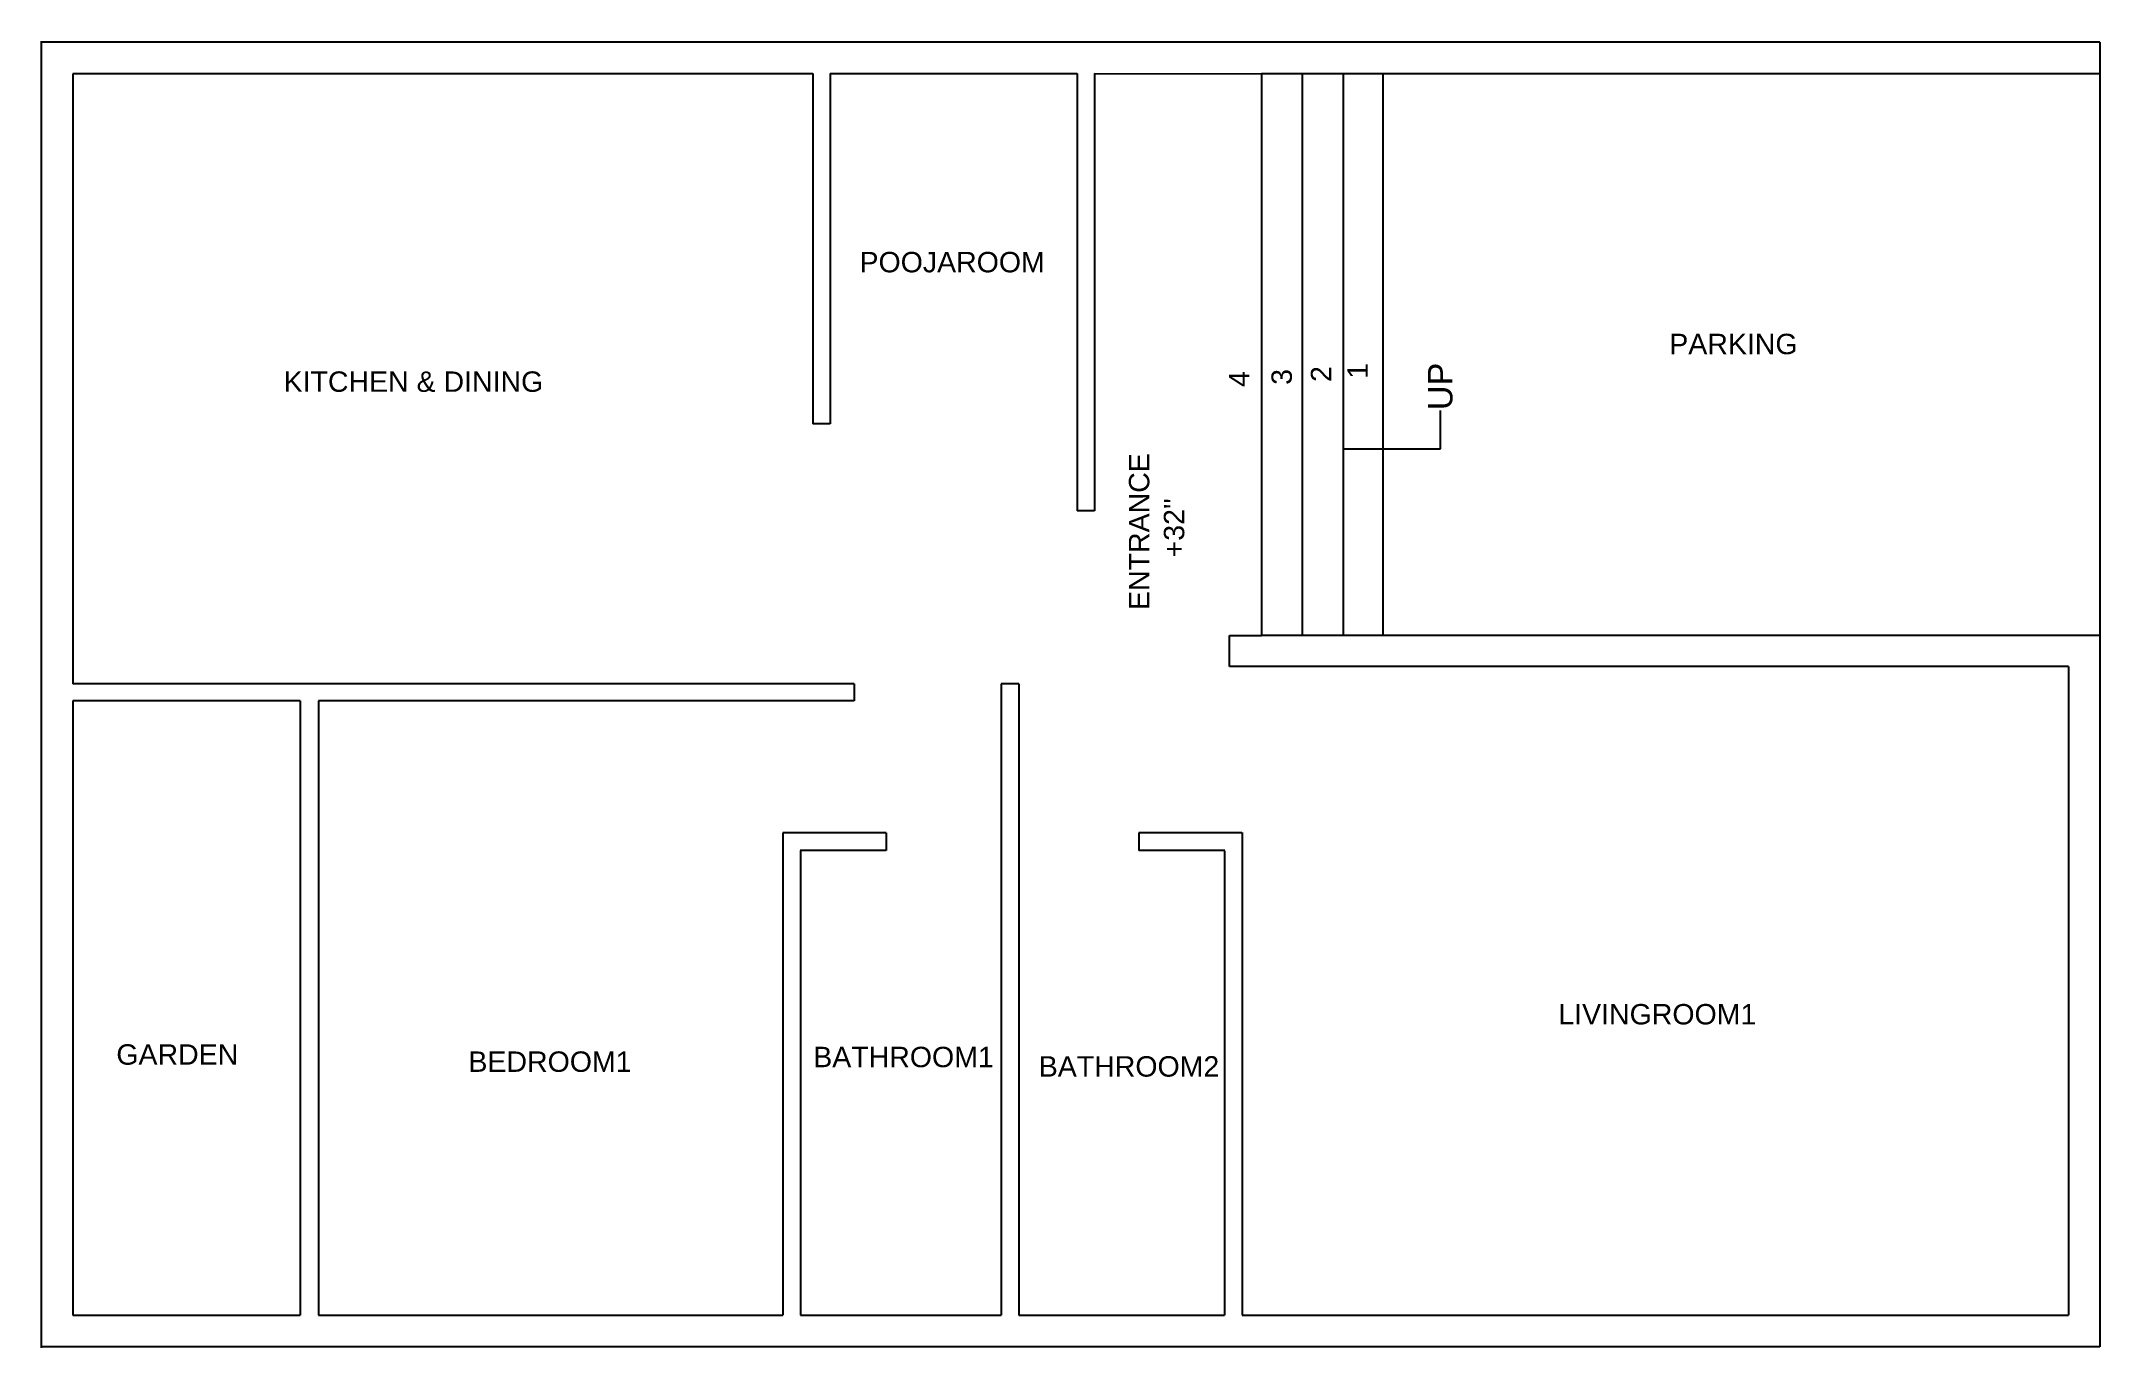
# Model space of a CAD drawing. Header units: feet. Extents: x 67 to 572, y 44 to 364.
import ezdxf
from ezdxf import colors
from ezdxf.entities.mleader import LeaderData, LeaderLine
from ezdxf.math import Vec2, Vec3

# ---------------------------------------------------------------- set-up
doc = ezdxf.new("R2010")
doc.units = ezdxf.units.FT
doc.header["$MEASUREMENT"] = 0
for name, color, linetype in [('BathRoom1', 7, 'Continuous'), ('BathRoom2', 7, 'Continuous'), ('BedRoom1', 7, 'Continuous'), ('Boundary', 7, 'Continuous'), ('Entrance_Staircase', 7, 'Continuous'), ('Garden', 7, 'Continuous'), ('Kitchen & Dining', 7, 'Continuous'), ('LivingRoom1', 7, 'Continuous'), ('Parking', 7, 'Continuous'), ('PoojaRoom', 7, 'Continuous')]:
    doc.layers.add(name, color=color, linetype=linetype)
doc.styles.get("Standard").update_dxf_attribs({"font": 'Arial.ttf'})

msp = doc.modelspace()

# ---------------------------------------------------------------- linework, layer by layer
at = {"layer": 'BathRoom1'}
for p, q in [((266.45, 206.73), (266.45, 202.6)), ((302.45, 206.73), (302.45, 52.08)), ((274.25, 170.26), (248.94, 170.26)), ((274.25, 170.22), (274.25, 165.91)), ((274.25, 165.96), (253.22, 165.96)), ((253.24, 165.96), (253.24, 52.08)), ((253.24, 52.08), (302.45, 52.08))]:
    msp.add_line(p, q, dxfattribs=at)
at = {"layer": 'BathRoom2'}
for p, q in [((306.75, 206.73), (306.75, 52.08)), ((302.45, 170.35), (302.45, 170.31)), ((336.2, 170.26), (336.2, 165.96)), ((336.2, 166), (357.24, 166)), ((357.22, 165.88), (357.22, 52.06)), ((306.75, 52.08), (357.22, 52.08))]:
    msp.add_line(p, q, dxfattribs=at)
at = {"layer": 'BedRoom1'}
for p, q in [((135.13, 202.6), (135.13, 52.08)), ((248.94, 170.26), (248.94, 52.08)), ((135.13, 52.08), (248.94, 52.08))]:
    msp.add_line(p, q, dxfattribs=at)
at = {"layer": 'Boundary'}
for p, q in [((67.19, 364.21), (67.19, 44.07)), ((571.7, 364.01), (67.31, 364.01)), ((571.7, 218.56), (571.7, 44.31)), ((571.7, 44.31), (67.31, 44.31))]:
    msp.add_line(p, q, dxfattribs=at)
at = {"layer": 'Entrance_Staircase'}
for p, q in [((325.31, 356.29), (325.31, 249.14)), ((325.31, 356.29), (366.24, 356.21)), ((366.24, 356.21), (366.24, 218.56)), ((395.99, 356.21), (366.24, 356.21)), ((376.24, 356.21), (376.24, 218.56)), ((386.24, 356.21), (386.24, 218.56)), ((395.99, 356.21), (395.99, 218.56)), ((325.36, 249.14), (321.06, 249.14)), ((358.45, 210.98), (358.45, 218.56)), ((358.45, 218.56), (366.24, 218.56)), ((395.99, 218.56), (366.24, 218.56))]:
    msp.add_line(p, q, dxfattribs=at)
at = {"layer": 'Garden'}
for p, q in [((74.94, 202.6), (74.94, 52.08)), ((130.64, 202.6), (74.94, 202.6)), ((130.64, 202.6), (130.64, 52.08)), ((266.45, 202.6), (135.13, 202.6)), ((74.94, 52.08), (130.64, 52.08))]:
    msp.add_line(p, q, dxfattribs=at)
at = {"layer": 'Kitchen & Dining'}
for p, q in [((74.95, 356.21), (74.95, 206.73)), ((256.31, 356.21), (74.95, 356.21)), ((256.31, 356.29), (256.31, 270.48)), ((260.57, 270.48), (256.27, 270.48)), ((266.45, 206.73), (74.95, 206.73)), ((256.27, 206.74), (256.27, 206.73)), ((306.75, 206.73), (302.45, 206.73))]:
    msp.add_line(p, q, dxfattribs=at)
at = {"layer": 'LivingRoom1'}
for p, q in [((564.01, 210.98), (358.45, 210.98)), ((564.01, 210.98), (564.01, 52.08)), ((336.2, 170.3), (361.45, 170.3)), ((361.52, 170.33), (361.52, 52.06)), ((361.52, 52.06), (564.01, 52.08))]:
    msp.add_line(p, q, dxfattribs=at)
at = {"layer": 'Parking'}
for p, q in [((571.7, 364.01), (571.7, 218.56)), ((571.7, 356.21), (395.99, 356.21)), ((571.7, 218.56), (395.99, 218.56))]:
    msp.add_line(p, q, dxfattribs=at)
at = {"layer": 'PoojaRoom'}
for p, q in [((260.52, 356.29), (260.52, 270.48)), ((321.11, 356.21), (260.52, 356.21)), ((321.11, 356.29), (321.11, 249.14))]:
    msp.add_line(p, q, dxfattribs=at)

# ---------------------------------------------------------------- texts
at = {"layer": 'BathRoom1', "insert": (256.4, 117.83), "char_height": 5, "width": 33.9424, "attachment_point": 1}
msp.add_mtext('BATHROOM1', dxfattribs=at)
at = {"layer": 'BathRoom2', "insert": (311.67, 115.52), "char_height": 5, "width": 33.9424, "attachment_point": 1}
msp.add_mtext('BATHROOM2', dxfattribs=at)
at = {"layer": 'BedRoom1', "insert": (171.9, 116.69), "char_height": 5, "width": 33.9424, "attachment_point": 1}
msp.add_mtext('BEDROOM1', dxfattribs=at)
at = {"layer": 'Entrance_Staircase', "char_height": 5, "attachment_point": 1, "rotation": 90}
for s, insert, width in [('4', (358.25, 279.49), 4.2491), ('3', (368.69, 280.01), 4.2491), ('2', (378.35, 280.72), 4.2491), ('1', (387.3, 281.52), 4.2491), ('ENTRANCE', (333.76, 224.85), 33.9424), ("+32''", (342.32, 237.73), 33.9424)]:
    msp.add_mtext(s, dxfattribs=dict(at, insert=insert, width=width))
at = {"layer": 'Garden', "insert": (85.61, 118.44), "char_height": 5, "width": 33.9424, "attachment_point": 1}
msp.add_mtext('GARDEN', dxfattribs=at)
at = {"layer": 'Kitchen & Dining', "insert": (126.6, 283.3), "char_height": 5, "width": 81.6284, "attachment_point": 1}
msp.add_mtext('KITCHEN & DINING', dxfattribs=at)
at = {"layer": 'LivingRoom1', "insert": (439, 128.31), "char_height": 5, "width": 49.8712, "attachment_point": 1}
msp.add_mtext('LIVINGROOM1', dxfattribs=at)
at = {"layer": 'Parking', "insert": (466.19, 292.52), "char_height": 5, "width": 33.9424, "attachment_point": 1}
msp.add_mtext('PARKING', dxfattribs=at)
at = {"layer": 'PoojaRoom', "insert": (267.74, 312.58), "char_height": 5, "width": 33.9424, "attachment_point": 1}
msp.add_mtext('POOJAROOM', dxfattribs=at)

# ---------------------------------------------------------------- leaders
at = {"layer": 'Entrance_Staircase'}
ml = msp.add_multileader_mtext('Standard', dxfattribs=at)
ml.set_content('UP', color=256)
ml.set_leader_properties()
ml.build(insert=Vec2(0, 0))
ml.multileader.update_dxf_attribs({"dogleg_length": 0.36, "arrow_head_size": 0.18})
ctx = ml.context
ctx.base_point, ctx.char_height, ctx.arrow_head_size, ctx.landing_gap_size, ctx.plane_origin, ctx.plane_x_axis, ctx.plane_y_axis = Vec3(410.1, 273.72), 6, 0.18, 0.09, Vec3(400.71, 264.36), Vec3(0, 1), Vec3(-1, 0)
notes = []
notes.append((ctx, [(0, (1, 1, 0), (410.1, 264.36), (0, 1), 9.36, [(0, [(386.24, 264.36)], 0, [])])]))
ctx.mtext.insert, ctx.mtext.text_direction, ctx.mtext.rotation, ctx.mtext.flow_direction = Vec3(407.05, 273.81), Vec3(0, 1), 1.570796, 5
for ctx, leaders in notes:
    for number, flags, end, landing, length, lines in leaders:
        leader = LeaderData()
        leader.index, (leader.has_last_leader_line, leader.has_dogleg_vector, leader.attachment_direction) = number, flags
        leader.last_leader_point, leader.dogleg_vector, leader.dogleg_length = Vec3(end), Vec3(landing), length
        for number, points, colour, breaks in lines:
            line = LeaderLine()
            line.index, line.vertices, line.color, line.breaks = number, Vec3.list(points), colors.encode_raw_color(colour), breaks
            leader.lines.append(line)
        ctx.leaders.append(leader)

doc.saveas('drawing.dxf')
